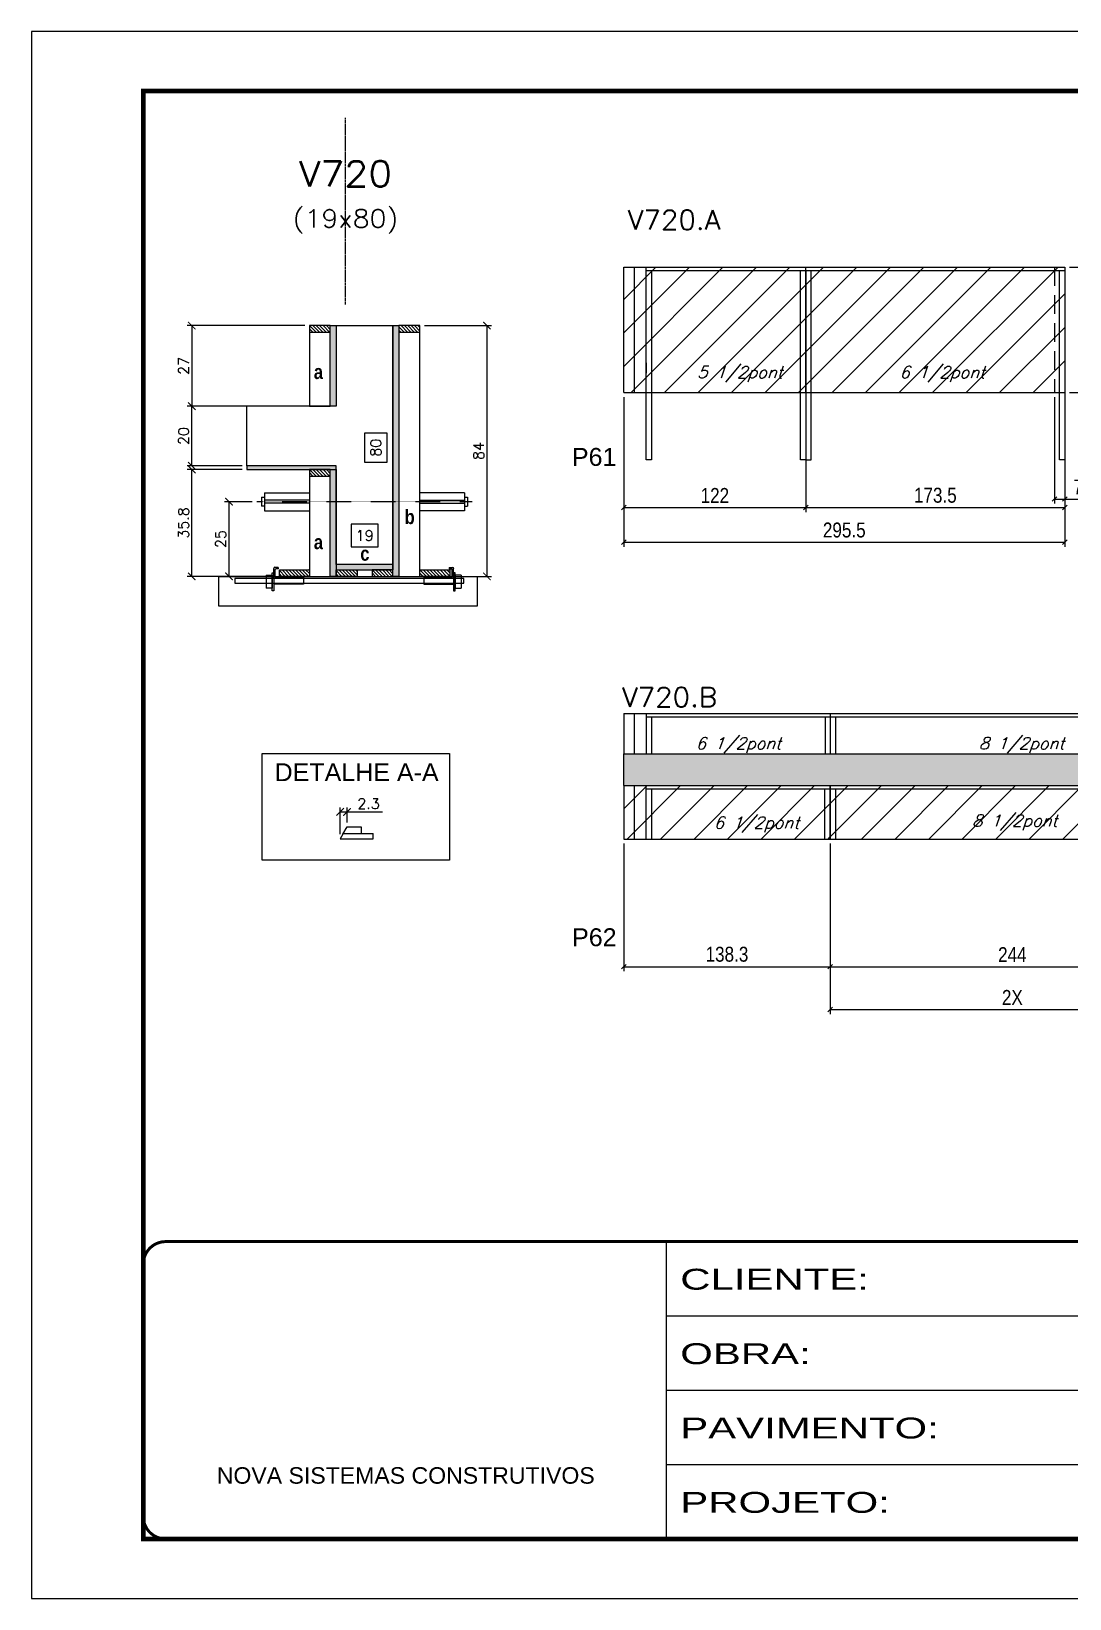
# Model space of a CAD drawing. Extents: x -20960 to -5926, y -2106 to 21915.
# Drawn here: x -10608 to -9913, y 13974 to 15024 of the extents above; entities that cross this region are included whole.
import ezdxf
from ezdxf.enums import TextEntityAlignment as Align

# ---------------------------------------------------------------- set-up
doc = ezdxf.new("R2010")
doc.units = 0
for name, pattern in [('CONTINUO', [0]), ('DASHED', [0.75, 0.5, -0.25]), ('HIDDEN', [0.375, 0.25, -0.125])]:
    doc.linetypes.add(name, pattern=pattern)
for name, color, linetype in [('5', 5, 'Continuous'), ('barrote', 251, 'Continuous'), ('COTA', 241, 'Continuous'), ('Cota Seção (2x)', 4, 'Continuous'), ('detalhes', 4, 'Continuous'), ('Painéis', 200, 'Continuous'), ('presilha', 1, 'Continuous'), ('Reaproveitamento', 251, 'Continuous'), ('SARR_2.2x7', 40, 'Continuous'), ('SARR_3.5x7', 81, 'Continuous'), ('TENSOR', 3, 'Continuous'), ('texto', 7, 'Continuous'), ('Texto de Titulo', 7, 'Continuous'), ('Texto Qtd Sarr', 242, 'Continuous')]:
    doc.layers.add(name, color=color, linetype=linetype)
for name, color, linetype, lineweight in [('CONCRETO', 251, 'Continuous', 25), ('Folhas', 255, 'Continuous', 9), ('Hachura', 251, 'Continuous', 9), ('Madeira', 126, 'Continuous', 18), ('Sarr 2.2x7', 40, 'Continuous', 9), ('SARRAFO DE PRESSAO', 251, 'DASHED', 9), ('SCO-___-LAJ', 2, 'Continuous', 0), ('Texto Seção', 7, 'Continuous', 15)]:
    doc.layers.add(name, color=color, linetype=linetype, lineweight=lineweight)
doc.styles.add('ARIAL', font='arial.ttf')
doc.styles.add('COTA TECNICA', font='techl___.ttf', dxfattribs={"height": 10})
doc.styles.add('REGUA-120', font='ROMANS.shx', dxfattribs={"height": 15})
doc.styles.add('Romans', font='romans.shx')
doc.styles.get("Standard").update_dxf_attribs({"font": 'arial.ttf'})
doc.styles.add('TECNICA', font='techb___.ttf', dxfattribs={"height": 10})
doc.styles.add('Tecnologia', font='')
doc.styles.get('Tecnologia').set_extended_font_data('Forgotten Futurist')
doc.dimstyles.new('Cota Seção (2x)', dxfattribs={"dimtxt": 7, "dimasz": 5, "dimexe": 3, "dimexo": 3, "dimgap": 2, "dimtad": 3, "dimdec": 1, "dimlfac": 0.5, "dimzin": 12, "dimdsep": 46, "dimtxsty": 'Romans', "dimblk": 'ARCHTICK', "dimcen": 0, "dimclrd": 4, "dimclre": 4, "dimclrt": 1, "dimadec": 1, "dimazin": 3, "dimtfac": 1, "dimtdec": 1, "dimtmove": 0, "dimatfit": 3, "dimldrblk": 'OBLIQUE', "dimfxl": 1, "dimtolj": 1, "dimtzin": 12, "dimarcsym": 0})
doc.dimstyles.new('Cota Seção interna', dxfattribs={"dimtxt": 7, "dimasz": 6, "dimexe": 0.18, "dimexo": 2, "dimgap": -4, "dimtad": 3, "dimdec": 1, "dimlfac": 0.5, "dimzin": 12, "dimdsep": 46, "dimtxsty": 'Romans', "dimblk": 'ARCHTICK', "dimcen": 0.09, "dimse1": 1, "dimse2": 1, "dimsd1": 1, "dimsd2": 1, "dimclrd": 180, "dimclre": 5, "dimclrt": 1, "dimadec": 0, "dimazin": 3, "dimtfac": 1, "dimtdec": 1, "dimtofl": 0, "dimtmove": 0, "dimatfit": 3, "dimldrblk": 'ARCHTICK', "dimfxl": 1, "dimtolj": 1, "dimtzin": 0, "dimarcsym": 0})
doc.dimstyles.new('PAINEL', dxfattribs={"dimtxt": 10, "dimasz": 3, "dimexe": 3, "dimexo": 3, "dimgap": 3, "dimtad": 1, "dimdec": 1, "dimzin": 12, "dimdsep": 46, "dimtxsty": 'COTA TECNICA', "dimblk1": 'OBLIQUE', "dimblk2": 'OBLIQUE', "dimsah": 1, "dimcen": 0.9, "dimclrd": 4, "dimclre": 4, "dimclrt": 240, "dimadec": 1, "dimazin": 3, "dimtfac": 1, "dimtdec": 1, "dimtmove": 0, "dimatfit": 3, "dimfxl": 1, "dimtolj": 1, "dimtzin": 12, "dimarcsym": 0})
pattern_1 = [(45, (-1583.418, -3445.725), (-11.22532, 11.22532), [])]
pattern_2 = [(45, (-1583.418, -3472.725), (-11.22532, 11.22532), [])]

# ---------------------------------------------------------------- blocks, each defined once
blk = doc.blocks.new('9999999999')
at = {"color": 30, "linetype": 'CONTINUO'}
for p, q in [((98564.6, 34230.2), (98564.6, 34429.4)), ((98564.6, 34379.6), (99584, 34379.6)), ((98564.6, 34329.8), (99488, 34329.8)), ((98564.6, 34280), (99488, 34280))]:
    blk.add_line(p, q, dxfattribs=at)
at = {"color": 30, "linetype": 'CONTINUO', "const_width": 2}
blk.add_lwpolyline([(99584, 34230.2), (99584, 34414.4, 0.414214), (99569, 34429.4), (98229, 34429.4, 0.414214), (98214, 34414.4), (98214, 34245.2, 0.414214), (98229, 34230.2), (99584, 34230.2)], format="xyb", dxfattribs=at)
at = {"layer": 'Folhas'}
blk.add_lwpolyline([(98139, 34190.2), (99624, 34190.2), (99624, 35240.2), (98139, 35240.2)], close=True, dxfattribs=at)
at = {"layer": 'Folhas', "color": 30, "const_width": 3}
blk.add_lwpolyline([(98214, 34230.2), (99584, 34230.2), (99584, 35200.2), (98214, 35200.2)], close=True, dxfattribs=at)
at = {"color": 7, "linetype": 'Continuous', "ltscale": 5, "style": 'ARIAL'}
blk.add_text('NOVA SISTEMAS CONSTRUTIVOS', height=11.059, dxfattribs=at).set_placement((98263.2, 34267.2))
at = {"layer": 'Folhas', "color": 7, "style": 'Tecnologia', "width": 1.5}
for s, p in [('CLIENTE:', (98573.7, 34397.2)), ('OBRA:', (98573.7, 34347.3)), ('PAVIMENTO:', (98573.7, 34297.5)), ('PROJETO:', (98573.7, 34247.7))]:
    blk.add_text(s, height=14, dxfattribs=at).set_placement(p)
blk = doc.blocks.new('titulo1')
at = {"layer": 'Defpoints', "color": 252, "linetype": 'HIDDEN', "ltscale": 2}
blk.add_line((0, 0), (0, 125), dxfattribs=at)
at = {"layer": 'Defpoints', "style": 'Romans', "oblique": 15}
blk.add_attdef('FOLHA', text='', height=10, dxfattribs=at).set_placement((0, 15.6), align=Align.MIDDLE_CENTER)
at = {"layer": 'Texto Qtd Sarr', "color": 3, "style": 'Romans', "oblique": 15}
for tag, height, p in [('TITULO', 17, (0, 71.4)), ('SEÇÃO', 12, (0, 41.5))]:
    blk.add_attdef(tag, text='', height=height, dxfattribs=at).set_placement(p, align=Align.MIDDLE_CENTER)
blk = doc.blocks.new('_Oblique')
at = {"color": 0, "linetype": 'ByBlock', "lineweight": -2}
blk.add_line((-0.5, -0.5), (0.5, 0.5), dxfattribs=at)
blk = doc.blocks.new('*D783')
at = {"layer": 'COTA', "color": 4, "lineweight": -2, "ltscale": 25, "transparency": 16777216}
for p, q in [((-10211.6, 14778.9), (-10211.6, 14678.7)), ((-9916.1, 14751.9), (-9916.1, 14678.7)), ((-10211.6, 14681.7), (-9916.1, 14681.7))]:
    blk.add_line(p, q, dxfattribs=at)
at = {"layer": 'Defpoints', "color": 0, "ltscale": 25, "transparency": 16777216}
for p in [(-10211.6, 14781.9), (-9916.1, 14754.9), (-9916.1, 14681.7)]:
    blk.add_point(p, dxfattribs=at)
at = {"layer": 'COTA', "color": 4, "lineweight": -2, "ltscale": 25, "transparency": 16777216, "xscale": 3, "yscale": 3, "zscale": 3, "rotation": 180}
blk.add_blockref('_Oblique', (-10211.6, 14681.7), dxfattribs=at)
at = {"layer": 'COTA', "color": 4, "lineweight": -2, "ltscale": 25, "transparency": 16777216, "xscale": 3, "yscale": 3, "zscale": 3}
blk.add_blockref('_Oblique', (-9916.1, 14681.7), dxfattribs=at)
at = {"layer": 'COTA', "color": 240, "ltscale": 25, "transparency": 16777216, "insert": (-10063.9, 14689.8), "char_height": 10, "attachment_point": 5, "style": 'COTA TECNICA'}
blk.add_mtext('\\A1;295.5', dxfattribs=at)
blk = doc.blocks.new('*D784')
at = {"layer": 'COTA', "color": 4, "lineweight": -2, "ltscale": 25, "transparency": 16777216}
for p, q in [((-10211.6, 14778.9), (-10211.6, 14701.9)), ((-10089.6, 14751.9), (-10089.6, 14701.9)), ((-10211.6, 14704.9), (-10089.6, 14704.9))]:
    blk.add_line(p, q, dxfattribs=at)
at = {"layer": 'Defpoints', "color": 0, "ltscale": 25, "transparency": 16777216}
for p in [(-10211.6, 14781.9), (-10089.6, 14754.9), (-10089.6, 14704.9)]:
    blk.add_point(p, dxfattribs=at)
at = {"layer": 'COTA', "color": 4, "lineweight": -2, "ltscale": 25, "transparency": 16777216, "xscale": 3, "yscale": 3, "zscale": 3, "rotation": 180}
blk.add_blockref('_Oblique', (-10211.6, 14704.9), dxfattribs=at)
at = {"layer": 'COTA', "color": 4, "lineweight": -2, "ltscale": 25, "transparency": 16777216, "xscale": 3, "yscale": 3, "zscale": 3}
blk.add_blockref('_Oblique', (-10089.6, 14704.9), dxfattribs=at)
at = {"layer": 'COTA', "color": 240, "ltscale": 25, "transparency": 16777216, "insert": (-10150.6, 14713), "char_height": 10, "attachment_point": 5, "style": 'COTA TECNICA'}
blk.add_mtext('\\A1;122', dxfattribs=at)
blk = doc.blocks.new('*D785')
at = {"layer": 'COTA', "color": 4, "lineweight": -2, "ltscale": 25, "transparency": 16777216}
for p, q in [((-10089.6, 14751.9), (-10089.6, 14701.9)), ((-9916.1, 14751.9), (-9916.1, 14701.9)), ((-10089.6, 14704.9), (-9916.1, 14704.9))]:
    blk.add_line(p, q, dxfattribs=at)
at = {"layer": 'Defpoints', "color": 0, "ltscale": 25, "transparency": 16777216}
for p in [(-10089.6, 14754.9), (-9916.1, 14754.9), (-9916.1, 14704.9)]:
    blk.add_point(p, dxfattribs=at)
at = {"layer": 'COTA', "color": 4, "lineweight": -2, "ltscale": 25, "transparency": 16777216, "xscale": 3, "yscale": 3, "zscale": 3, "rotation": 180}
blk.add_blockref('_Oblique', (-10089.6, 14704.9), dxfattribs=at)
at = {"layer": 'COTA', "color": 4, "lineweight": -2, "ltscale": 25, "transparency": 16777216, "xscale": 3, "yscale": 3, "zscale": 3}
blk.add_blockref('_Oblique', (-9916.1, 14704.9), dxfattribs=at)
at = {"layer": 'COTA', "color": 240, "ltscale": 25, "transparency": 16777216, "insert": (-10002.9, 14713.1), "char_height": 10, "attachment_point": 5, "style": 'COTA TECNICA'}
blk.add_mtext('\\A1;173.5', dxfattribs=at)
blk = doc.blocks.new('*D786')
at = {"layer": 'COTA', "color": 4, "lineweight": -2, "ltscale": 25, "transparency": 16777216}
for p, q in [((-10211.6, 14479.9), (-10211.6, 14394.3)), ((-10073.3, 14479.9), (-10073.3, 14394.3)), ((-10211.6, 14397.3), (-10073.3, 14397.3))]:
    blk.add_line(p, q, dxfattribs=at)
at = {"layer": 'Defpoints', "color": 0, "ltscale": 25, "transparency": 16777216}
for p in [(-10211.6, 14482.9), (-10073.3, 14482.9), (-10073.3, 14397.3)]:
    blk.add_point(p, dxfattribs=at)
at = {"layer": 'COTA', "color": 4, "lineweight": -2, "ltscale": 25, "transparency": 16777216, "xscale": 3, "yscale": 3, "zscale": 3, "rotation": 180}
blk.add_blockref('_Oblique', (-10211.6, 14397.3), dxfattribs=at)
at = {"layer": 'COTA', "color": 4, "lineweight": -2, "ltscale": 25, "transparency": 16777216, "xscale": 3, "yscale": 3, "zscale": 3}
blk.add_blockref('_Oblique', (-10073.3, 14397.3), dxfattribs=at)
at = {"layer": 'COTA', "color": 240, "ltscale": 25, "transparency": 16777216, "insert": (-10142.5, 14405.6), "char_height": 10, "attachment_point": 5, "style": 'COTA TECNICA'}
blk.add_mtext('\\A1;138.3', dxfattribs=at)
blk = doc.blocks.new('*D787')
at = {"layer": 'COTA', "color": 4, "lineweight": -2, "ltscale": 25, "transparency": 16777216}
for p, q in [((-10073.3, 14479.9), (-10073.3, 14394.3)), ((-9829.3, 14479.9), (-9829.3, 14394.3)), ((-10073.3, 14397.3), (-9829.3, 14397.3))]:
    blk.add_line(p, q, dxfattribs=at)
at = {"layer": 'Defpoints', "color": 0, "ltscale": 25, "transparency": 16777216}
for p in [(-10073.3, 14482.9), (-9829.3, 14482.9), (-9829.3, 14397.3)]:
    blk.add_point(p, dxfattribs=at)
at = {"layer": 'COTA', "color": 4, "lineweight": -2, "ltscale": 25, "transparency": 16777216, "xscale": 3, "yscale": 3, "zscale": 3, "rotation": 180}
blk.add_blockref('_Oblique', (-10073.3, 14397.3), dxfattribs=at)
at = {"layer": 'COTA', "color": 4, "lineweight": -2, "ltscale": 25, "transparency": 16777216, "xscale": 3, "yscale": 3, "zscale": 3}
blk.add_blockref('_Oblique', (-9829.3, 14397.3), dxfattribs=at)
at = {"layer": 'COTA', "color": 240, "ltscale": 25, "transparency": 16777216, "insert": (-9951.3, 14405.4), "char_height": 10, "attachment_point": 5, "style": 'COTA TECNICA'}
blk.add_mtext('\\A1;244', dxfattribs=at)
blk = doc.blocks.new('*D790')
at = {"layer": 'COTA', "color": 4, "lineweight": -2, "ltscale": 25, "transparency": 16777216}
for p, q in [((-10073.3, 14479.9), (-10073.3, 14365.6)), ((-9829.3, 14479.9), (-9829.3, 14365.6)), ((-10073.3, 14368.6), (-9829.3, 14368.6))]:
    blk.add_line(p, q, dxfattribs=at)
at = {"layer": 'Defpoints', "color": 0, "ltscale": 25, "transparency": 16777216}
for p in [(-10073.3, 14482.9), (-9829.3, 14482.9), (-9829.3, 14368.6)]:
    blk.add_point(p, dxfattribs=at)
at = {"layer": 'COTA', "color": 4, "lineweight": -2, "ltscale": 25, "transparency": 16777216, "xscale": 3, "yscale": 3, "zscale": 3, "rotation": 180}
blk.add_blockref('_Oblique', (-10073.3, 14368.6), dxfattribs=at)
at = {"layer": 'COTA', "color": 4, "lineweight": -2, "ltscale": 25, "transparency": 16777216, "xscale": 3, "yscale": 3, "zscale": 3}
blk.add_blockref('_Oblique', (-9829.3, 14368.6), dxfattribs=at)
at = {"layer": 'COTA', "color": 240, "ltscale": 25, "transparency": 16777216, "insert": (-9951.3, 14376.7), "char_height": 10, "attachment_point": 5, "style": 'COTA TECNICA'}
blk.add_mtext('\\A1;2X', dxfattribs=at)
blk = doc.blocks.new('*D791')
at = {"layer": 'COTA', "color": 4, "lineweight": -2, "ltscale": 25, "transparency": 16777216}
for p, q in [((-9923.1, 14778.9), (-9923.1, 14707.6)), ((-9916.1, 14733.9), (-9916.1, 14707.6)), ((-9923.1, 14710.6), (-9916.1, 14710.6)), ((-9916.1, 14710.6), (-9901.4, 14710.6))]:
    blk.add_line(p, q, dxfattribs=at)
at = {"layer": 'Defpoints', "color": 0, "ltscale": 25, "transparency": 16777216}
for p in [(-9923.1, 14781.9), (-9916.1, 14736.9), (-9916.1, 14710.6)]:
    blk.add_point(p, dxfattribs=at)
at = {"layer": 'COTA', "color": 4, "lineweight": -2, "ltscale": 25, "transparency": 16777216, "xscale": 3, "yscale": 3, "zscale": 3, "rotation": 180}
blk.add_blockref('_Oblique', (-9923.1, 14710.6), dxfattribs=at)
at = {"layer": 'COTA', "color": 4, "lineweight": -2, "ltscale": 25, "transparency": 16777216, "xscale": 3, "yscale": 3, "zscale": 3}
blk.add_blockref('_Oblique', (-9916.1, 14710.6), dxfattribs=at)
at = {"layer": 'COTA', "color": 240, "ltscale": 25, "transparency": 16777216, "insert": (-9907.2, 14718.7), "char_height": 10, "attachment_point": 5, "style": 'COTA TECNICA'}
blk.add_mtext('\\A1;7', dxfattribs=at)
blk = doc.blocks.new('_ArchTick')
at = {"color": 0, "linetype": 'ByBlock', "const_width": 0.15}
blk.add_lwpolyline([(-0.5, -0.5), (0.5, 0.5)], dxfattribs=at)
blk = doc.blocks.new('*D813')
at = {"layer": 'COTA', "color": 4, "lineweight": -2, "transparency": 16777216}
for p, q in [((-10401.6, 14486), (-10401.6, 14504)), ((-10401.6, 14501), (-10397, 14501)), ((-10397, 14494), (-10397, 14504)), ((-10397, 14501), (-10373.3, 14501))]:
    blk.add_line(p, q, dxfattribs=at)
at = {"layer": 'Defpoints', "color": 0, "transparency": 16777216}
for p in [(-10397, 14501), (-10397, 14491), (-10401.6, 14483)]:
    blk.add_point(p, dxfattribs=at)
at = {"layer": 'COTA', "color": 4, "lineweight": -2, "transparency": 16777216, "xscale": 5, "yscale": 5, "zscale": 5, "rotation": 180}
blk.add_blockref('_ArchTick', (-10401.6, 14501), dxfattribs=at)
at = {"layer": 'COTA', "color": 4, "lineweight": -2, "transparency": 16777216, "xscale": 5, "yscale": 5, "zscale": 5}
blk.add_blockref('_ArchTick', (-10397, 14501), dxfattribs=at)
at = {"layer": 'COTA', "color": 1, "transparency": 16777216, "insert": (-10382.6, 14506.5), "char_height": 7, "attachment_point": 5, "style": 'Romans'}
blk.add_mtext('\\A1;2.3', dxfattribs=at)
blk = doc.blocks.new('*D814')
at = {"layer": 'COTA', "color": 4, "lineweight": -2, "ltscale": 25, "transparency": 16777216}
for p, q in [((-9913.1, 14865.9), (-9883.7, 14865.9)), ((-9886.7, 14781.9), (-9886.7, 14865.9)), ((-9913.1, 14781.9), (-9883.7, 14781.9))]:
    blk.add_line(p, q, dxfattribs=at)
at = {"layer": 'Defpoints', "color": 0, "ltscale": 25, "transparency": 16777216}
for p in [(-9916.1, 14865.9), (-9886.7, 14865.9), (-9916.1, 14781.9)]:
    blk.add_point(p, dxfattribs=at)
at = {"layer": 'COTA', "color": 4, "lineweight": -2, "ltscale": 25, "transparency": 16777216, "xscale": 3, "yscale": 3, "zscale": 3}
for p, rotation in [((-9886.7, 14865.9), 90), ((-9886.7, 14781.9), 270)]:
    blk.add_blockref('_Oblique', p, dxfattribs=dict(at, rotation=rotation))
at = {"layer": 'COTA', "color": 240, "ltscale": 25, "transparency": 16777216, "insert": (-9894.8, 14823.9), "char_height": 10, "attachment_point": 5, "rotation": 90, "style": 'COTA TECNICA'}
blk.add_mtext('\\A1;84', dxfattribs=at)
blk = doc.blocks.new('*D1747')
at = {"layer": 'COTA', "color": 4, "lineweight": -2, "transparency": 16777216}
for p, q in [((-10467.2, 14730.4), (-10504, 14730.4)), ((-10501, 14658.8), (-10501, 14730.4)), ((-10449.6, 14658.8), (-10504, 14658.8))]:
    blk.add_line(p, q, dxfattribs=at)
at = {"layer": 'Defpoints', "color": 0, "transparency": 16777216}
for p in [(-10501, 14730.4), (-10464.2, 14730.4), (-10446.6, 14658.8)]:
    blk.add_point(p, dxfattribs=at)
at = {"layer": 'COTA', "color": 4, "lineweight": -2, "transparency": 16777216, "xscale": 5, "yscale": 5, "zscale": 5}
for p, rotation in [((-10501, 14730.4), 90), ((-10501, 14658.8), 270)]:
    blk.add_blockref('_ArchTick', p, dxfattribs=dict(at, rotation=rotation))
at = {"layer": 'COTA', "color": 1, "transparency": 16777216, "insert": (-10506.5, 14694.6), "char_height": 7, "attachment_point": 5, "rotation": 90, "style": 'Romans'}
blk.add_mtext('\\A1;35.8', dxfattribs=at)
blk = doc.blocks.new('*D1748')
at = {"layer": 'COTA', "color": 4, "lineweight": -2, "transparency": 16777216}
for p, q in [((-10467.2, 14772.8), (-10504, 14772.8)), ((-10501, 14732.8), (-10501, 14772.8)), ((-10467.2, 14732.8), (-10504, 14732.8))]:
    blk.add_line(p, q, dxfattribs=at)
at = {"layer": 'Defpoints', "color": 0, "transparency": 16777216}
for p in [(-10501, 14772.8), (-10464.2, 14772.8), (-10464.2, 14732.8)]:
    blk.add_point(p, dxfattribs=at)
at = {"layer": 'COTA', "color": 4, "lineweight": -2, "transparency": 16777216, "xscale": 5, "yscale": 5, "zscale": 5}
for p, rotation in [((-10501, 14772.8), 90), ((-10501, 14732.8), 270)]:
    blk.add_blockref('_ArchTick', p, dxfattribs=dict(at, rotation=rotation))
at = {"layer": 'COTA', "color": 1, "transparency": 16777216, "insert": (-10506.5, 14752.8), "char_height": 7, "attachment_point": 5, "rotation": 90, "style": 'Romans'}
blk.add_mtext('\\A1;20', dxfattribs=at)
blk = doc.blocks.new('*D1749')
at = {"layer": 'Cota Seção (2x)', "color": 180, "lineweight": -2, "transparency": 16777216}
for p, q in [((-10370.2, 14754.7), (-10385.2, 14754.7)), ((-10385.2, 14754.7), (-10385.2, 14735.4)), ((-10370.2, 14735.4), (-10370.2, 14754.7)), ((-10385.2, 14735.4), (-10370.2, 14735.4))]:
    blk.add_line(p, q, dxfattribs=at)
at = {"layer": 'Defpoints', "color": 0, "transparency": 16777216}
for p in [(-10404.2, 14826.8), (-10366.2, 14826.8), (-10404.2, 14666.8)]:
    blk.add_point(p, dxfattribs=at)
at = {"layer": 'Cota Seção (2x)', "color": 1, "transparency": 16777216, "insert": (-10377.7, 14745), "char_height": 7, "attachment_point": 5, "rotation": 90, "style": 'Romans'}
blk.add_mtext('\\A1;80', dxfattribs=at)
blk = doc.blocks.new('PRESILHA METÁLICA 1')
at = {"layer": 'presilha'}
for p, q in [((7.5, 10.6), (7.5, 19.9)), ((12, 21), (8.6, 21)), ((9, 11.6), (9, 18.9)), ((12, 19.5), (9.6, 19.5)), ((12, 21), (12, 19.5)), ((0, 13), (6, 13)), ((0, 13), (0, 0)), ((6, 0), (0, 0)), ((6, 15.5), (7.5, 15.5)), ((6, -2.5), (6, 15.5)), ((6, 13), (6, 0)), ((7.5, 15.5), (7.5, -2.5)), ((37.5, 4.1), (7.5, 4.1)), ((37.5, 11), (9.6, 11)), ((37.5, 11), (37.5, 4.1)), ((7.5, -2.5), (6, -2.5))]:
    blk.add_line(p, q, dxfattribs=at)
for centre, radius, start, end in [((8.6, 19.9), 1.14, 90, 180), ((9.6, 18.9), 0.57, 90, 180), ((9.6, 11.6), 0.57, 180, 270)]:
    blk.add_arc(centre, radius, start, end, dxfattribs=at)
blk = doc.blocks.new('*D1750')
at = {"layer": 'Cota Seção (2x)', "color": 180, "lineweight": -2, "transparency": 16777216}
for p, q in [((-10376.2, 14693.7), (-10394.2, 14693.7)), ((-10394.2, 14693.7), (-10394.2, 14678.7)), ((-10376.2, 14678.7), (-10376.2, 14693.7)), ((-10394.2, 14678.7), (-10376.2, 14678.7))]:
    blk.add_line(p, q, dxfattribs=at)
at = {"layer": 'Defpoints', "color": 0, "transparency": 16777216}
for p in [(-10404.2, 14674.7), (-10404.2, 14658.8), (-10366.2, 14658.8)]:
    blk.add_point(p, dxfattribs=at)
at = {"layer": 'Cota Seção (2x)', "color": 1, "transparency": 16777216, "insert": (-10385.2, 14686.2), "char_height": 7, "attachment_point": 5, "style": 'Romans'}
blk.add_mtext('\\A1;19', dxfattribs=at)
blk = doc.blocks.new('*D1751')
at = {"layer": 'COTA', "color": 4, "lineweight": -2, "transparency": 16777216}
for p, q in [((-10345.2, 14826.8), (-10300.3, 14826.8)), ((-10303.3, 14826.8), (-10303.3, 14658.8)), ((-10345.2, 14658.8), (-10300.3, 14658.8))]:
    blk.add_line(p, q, dxfattribs=at)
at = {"layer": 'Defpoints', "color": 0, "transparency": 16777216}
for p in [(-10348.2, 14826.8), (-10348.2, 14658.8), (-10303.3, 14658.8)]:
    blk.add_point(p, dxfattribs=at)
at = {"layer": 'COTA', "color": 4, "lineweight": -2, "transparency": 16777216, "xscale": 5, "yscale": 5, "zscale": 5}
for p, rotation in [((-10303.3, 14826.8), 90), ((-10303.3, 14658.8), 270)]:
    blk.add_blockref('_ArchTick', p, dxfattribs=dict(at, rotation=rotation))
at = {"layer": 'COTA', "color": 1, "transparency": 16777216, "insert": (-10308.8, 14742.8), "char_height": 7, "attachment_point": 5, "rotation": 90, "style": 'Romans'}
blk.add_mtext('\\A1;84', dxfattribs=at)
blk = doc.blocks.new('*D1752')
at = {"layer": 'COTA', "color": 4, "lineweight": -2, "transparency": 16777216}
for p, q in [((-10460.5, 14708.8), (-10479.1, 14708.8)), ((-10476.1, 14708.8), (-10476.1, 14658.8)), ((-10460.5, 14658.8), (-10479.1, 14658.8))]:
    blk.add_line(p, q, dxfattribs=at)
at = {"layer": 'Defpoints', "color": 0, "transparency": 16777216}
for p in [(-10457.5, 14708.8), (-10476.1, 14658.8), (-10457.5, 14658.8)]:
    blk.add_point(p, dxfattribs=at)
at = {"layer": 'COTA', "color": 4, "lineweight": -2, "transparency": 16777216, "xscale": 5, "yscale": 5, "zscale": 5}
for p, rotation in [((-10476.1, 14708.8), 90), ((-10476.1, 14658.8), 270)]:
    blk.add_blockref('_ArchTick', p, dxfattribs=dict(at, rotation=rotation))
at = {"layer": 'COTA', "color": 1, "transparency": 16777216, "insert": (-10481.6, 14683.8), "char_height": 7, "attachment_point": 5, "rotation": 90, "style": 'Romans'}
blk.add_mtext('\\A1;25', dxfattribs=at)
blk = doc.blocks.new('*D1753')
at = {"layer": 'COTA', "color": 4, "lineweight": -2, "transparency": 16777216}
for p, q in [((-10425.2, 14826.8), (-10504, 14826.8)), ((-10501, 14826.8), (-10501, 14772.8)), ((-10425.2, 14772.8), (-10504, 14772.8))]:
    blk.add_line(p, q, dxfattribs=at)
at = {"layer": 'Defpoints', "color": 0, "transparency": 16777216}
for p in [(-10422.2, 14826.8), (-10501, 14772.8), (-10422.2, 14772.8)]:
    blk.add_point(p, dxfattribs=at)
at = {"layer": 'COTA', "color": 4, "lineweight": -2, "transparency": 16777216, "xscale": 5, "yscale": 5, "zscale": 5}
for p, rotation in [((-10501, 14826.8), 90), ((-10501, 14772.8), 270)]:
    blk.add_blockref('_ArchTick', p, dxfattribs=dict(at, rotation=rotation))
at = {"layer": 'COTA', "color": 1, "transparency": 16777216, "insert": (-10506.5, 14799.8), "char_height": 7, "attachment_point": 5, "rotation": 90, "style": 'Romans'}
blk.add_mtext('\\A1;27', dxfattribs=at)

msp = doc.modelspace()

# ---------------------------------------------------------------- hatches: boundary and pattern name
at = {"layer": 'COTA', "linetype": 'ByBlock'}
h = msp.add_hatch(dxfattribs=at)
h.set_pattern_fill('AR-CONC', color=256, scale=0.03)
h.set_pattern_definition([(50, (-147684.1727, -14892.1634), (5.46554007, -0.47817257), [0.5715, -6.2865]), (355, (-147684.1727, -14892.1634), (-1.05730264, 5.73170536), [0.4572, -5.02921753]), (100.4514447, (-147683.717, -14892.2033), (4.40823741, 5.25353256), [0.48570026, -5.34270734]), (46.1842, (-147684.173, -14890.6394), (8.13237123, -1.26126984), [0.85725, -9.42975]), (96.6355576, (-147683.495, -14890.7445), (7.122124, 7.42278374), [0.7285507, -8.01406824]), (351.184151, (-147684.173, -14890.639), (7.122124, 7.42278374), [0.685799, -7.54379196]), (21, (-147683.4107, -14891.0204), (4.54843174, -3.06795595), [0.5715, -6.2865]), (326, (-147683.4107, -14891.0204), (1.85406085, 5.52563898), [0.4572, -5.0292]), (71.451445, (-147683.0317, -14891.276), (6.40249258, 2.45768307), [0.48570026, -5.34269813]), (37.5, (-147684.1727, -14892.1634), (0.092658098, 2.536651166), [0, -4.96824, 0, -5.1054, 0, -5.04825]), (7.5, (-147684.1727, -14892.1634), (2.004589875, 3.005417245), [0, -2.91084, 0, -4.85394, 0, -1.92405]), (327.5, (-147685.872, -14892.1634), (4.067717855, -0.17186232), [0, -1.905, 0, -5.9436, 0, -7.8867]), (317.5, (-147686.634, -14892.1634), (4.44387544, 0.76279473), [0, -2.4765, 0, -3.94716, 0, -5.6007])])
h.paths.add_polyline_path([(-9585.28, 14518.65), (-9585.28, 14539.85), (-10211.61, 14539.85), (-10211.61, 14518.65)])
at = {"layer": 'Hachura'}
h = msp.add_hatch(dxfattribs=at)
h.set_pattern_fill('ANSI31', color=256, scale=0.5, angle=270, style=0)
h.set_pattern_definition([(315, (12543.5861, 6519.1732), (1.12253202, 1.12253202), [])])
h.paths.add_polyline_path([(-10408.23, 14822.42), (-10408.23, 14826.82), (-10422.23, 14826.82), (-10422.23, 14822.42)])
h = msp.add_hatch(color=256, dxfattribs=at)
h.dxf.hatch_style = 1
h.paths.add_polyline_path([(-10408.23, 14826.82), (-10404.23, 14826.82), (-10404.23, 14772.82), (-10408.23, 14772.82)])
h = msp.add_hatch(color=256, dxfattribs=at)
h.dxf.hatch_style = 1
h.paths.add_polyline_path([(-10366.23, 14826.82), (-10362.23, 14826.82), (-10362.23, 14658.82), (-10366.23, 14658.82)])
h = msp.add_hatch(dxfattribs=at)
h.set_pattern_fill('ANSI31', color=256, scale=0.5, angle=270, style=0)
h.set_pattern_definition([(315, (12483.5861, 6519.1732), (1.12253202, 1.12253202), [])])
h.paths.add_polyline_path([(-10348.23, 14822.42), (-10348.23, 14826.82), (-10362.23, 14826.82), (-10362.23, 14822.42)])
h = msp.add_hatch(color=256, dxfattribs=at)
h.dxf.hatch_style = 1
h.paths.add_polyline_path([(-10404.23, 14730.42), (-10404.23, 14732.82), (-10464.23, 14732.82), (-10464.23, 14730.42)])
h = msp.add_hatch(dxfattribs=at)
h.set_pattern_fill('ANSI31', color=256, scale=0.5, angle=270, style=0)
h.set_pattern_definition([(315, (12543.5861, 6422.7732), (1.12253202, 1.12253202), [])])
h.paths.add_polyline_path([(-10408.23, 14726.02), (-10408.23, 14730.42), (-10422.23, 14730.42), (-10422.23, 14726.02)])
h = msp.add_hatch(color=256, dxfattribs=at)
h.dxf.hatch_style = 1
h.paths.add_polyline_path([(-10408.23, 14730.42), (-10404.23, 14730.42), (-10404.23, 14658.82), (-10408.23, 14658.82)])
h = msp.add_hatch(dxfattribs=at)
h.set_pattern_fill('ANSI31', color=256, scale=0.5, angle=270, style=0)
h.set_pattern_definition([(315, (12543.5861, 6429.1732), (1.12253202, 1.12253202), [])])
h.paths.add_polyline_path([(-10442.23, 14658.82), (-10442.23, 14663.22), (-10422.23, 14663.22), (-10422.23, 14658.82)])
h = msp.add_hatch(color=256, dxfattribs=at)
h.dxf.hatch_style = 1
h.paths.add_polyline_path([(-10366.23, 14663.22), (-10366.23, 14666.82), (-10404.23, 14666.82), (-10404.23, 14663.22)])
h = msp.add_hatch(dxfattribs=at)
h.set_pattern_fill('ANSI31', color=256, scale=0.5, angle=270, style=0)
h.set_pattern_definition([(315, (12552.3861, 6429.1732), (1.12253202, 1.12253202), [])])
h.paths.add_polyline_path([(-10404.23, 14658.82), (-10404.23, 14663.22), (-10390.23, 14663.22), (-10390.23, 14658.82)])
h = msp.add_hatch(dxfattribs=at)
h.set_pattern_fill('ANSI31', color=256, scale=0.5, angle=270, style=0)
h.set_pattern_definition([(315, (12552.3882, 6429.1732), (1.12253202, 1.12253202), [])])
h.paths.add_polyline_path([(-10366.23, 14658.82), (-10366.23, 14663.22), (-10380.23, 14663.22), (-10380.23, 14658.82)])
h = msp.add_hatch(dxfattribs=at)
h.set_pattern_fill('ANSI31', color=256, scale=0.5, angle=270, style=0)
h.set_pattern_definition([(315, (12449.5861, 6429.1732), (1.12253202, 1.12253202), [])])
h.paths.add_polyline_path([(-10348.23, 14658.82), (-10348.23, 14663.22), (-10328.23, 14663.22), (-10328.23, 14658.82)])
at = {"layer": 'Reaproveitamento'}
h = msp.add_hatch(dxfattribs=at)
h.set_pattern_fill('ANSI31', color=256, scale=5)
h.set_pattern_definition(pattern_1)
h.paths.add_polyline_path([(-10211.61, 14865.89), (-10211.61, 14781.89), (-10089.61, 14781.89), (-10089.61, 14865.89)])
h = msp.add_hatch(dxfattribs=at)
h.set_pattern_fill('ANSI31', color=256, scale=5)
h.set_pattern_definition(pattern_1)
h.paths.add_polyline_path([(-10089.61, 14865.89), (-10089.61, 14781.89), (-9916.11, 14781.89), (-9916.11, 14865.89)])
h = msp.add_hatch(dxfattribs=at)
h.set_pattern_fill('ANSI31', color=256, scale=5)
h.set_pattern_definition(pattern_2)
h.paths.add_polyline_path([(-10211.61, 14482.85), (-10073.31, 14482.85), (-10073.31, 14518.65), (-10211.61, 14518.65)])
h = msp.add_hatch(dxfattribs=at)
h.set_pattern_fill('ANSI31', color=256, scale=5)
h.set_pattern_definition(pattern_2)
h.paths.add_polyline_path([(-10073.31, 14482.85), (-9829.31, 14482.85), (-9829.31, 14518.65), (-10073.31, 14518.65)])

# ---------------------------------------------------------------- linework, layer by layer
at = {"ltscale": 3}
for p, q in [((-10454.23, 14711.79), (-10454.23, 14705.79)), ((-10454.23, 14711.79), (-10452.23, 14711.79)), ((-10452.23, 14714.79), (-10452.23, 14702.79)), ((-10452.23, 14714.79), (-10422.23, 14714.79)), ((-10318.23, 14714.79), (-10348.23, 14714.79)), ((-10318.23, 14714.79), (-10318.23, 14702.79)), ((-10318.23, 14711.79), (-10316.23, 14711.79)), ((-10316.23, 14711.79), (-10316.23, 14705.79)), ((-10452.23, 14705.79), (-10454.23, 14705.79)), ((-10422.23, 14709.79), (-10452.23, 14709.79)), ((-10422.23, 14707.79), (-10452.23, 14707.79)), ((-10452.23, 14702.79), (-10422.23, 14702.79)), ((-10348.23, 14709.79), (-10318.23, 14709.79)), ((-10348.23, 14707.79), (-10318.23, 14707.79)), ((-10318.23, 14702.79), (-10348.23, 14702.79)), ((-10318.23, 14705.79), (-10316.23, 14705.79))]:
    msp.add_line(p, q, dxfattribs=at)
at = {"ltscale": 25}
msp.add_lwpolyline([(-10453.79, 14540.25), (-10328.45, 14540.25), (-10328.45, 14468.69), (-10453.79, 14468.69)], close=True, dxfattribs=at)
at = {"layer": 'barrote'}
msp.add_lwpolyline([(-10309.87, 14638.82), (-10482.84, 14638.82), (-10482.84, 14658.82), (-10309.87, 14658.82)], close=True, dxfattribs=at)
at = {"layer": 'CONCRETO'}
msp.add_lwpolyline([(-10404.23, 14826.82), (-10404.23, 14826.82), (-10404.23, 14826.82), (-10366.23, 14826.82), (-10366.23, 14663.22), (-10366.23, 14663.22), (-10366.23, 14666.82), (-10404.23, 14666.82), (-10404.23, 14732.82), (-10464.23, 14732.82), (-10464.23, 14772.82)], dxfattribs=at)
at = {"layer": 'COTA', "linetype": 'ByBlock'}
for p, q in [((-10211.61, 14539.85), (-9585.28, 14539.85)), ((-10211.61, 14518.65), (-10211.61, 14539.85))]:
    msp.add_line(p, q, dxfattribs=at)
at = {"layer": 'Madeira'}
for points in [[(-10408.23, 14822.42), (-10408.23, 14826.82), (-10422.23, 14826.82), (-10422.23, 14822.42)], [(-10408.23, 14826.82), (-10422.23, 14826.82), (-10422.23, 14772.82), (-10408.23, 14772.82)], [(-10348.23, 14822.42), (-10348.23, 14826.82), (-10362.23, 14826.82), (-10362.23, 14822.42)], [(-10348.23, 14826.82), (-10362.23, 14826.82), (-10362.23, 14658.82), (-10348.23, 14658.82)], [(-10408.23, 14726.02), (-10408.23, 14730.42), (-10422.23, 14730.42), (-10422.23, 14726.02)], [(-10408.23, 14730.42), (-10422.23, 14730.42), (-10422.23, 14658.82), (-10408.23, 14658.82)], [(-10442.23, 14658.82), (-10442.23, 14663.22), (-10422.23, 14663.22), (-10422.23, 14658.82)], [(-10404.23, 14658.82), (-10404.23, 14663.22), (-10390.23, 14663.22), (-10390.23, 14658.82)], [(-10366.23, 14658.82), (-10366.23, 14663.22), (-10380.23, 14663.22), (-10380.23, 14658.82)], [(-10348.23, 14658.82), (-10348.23, 14663.22), (-10328.23, 14663.22), (-10328.23, 14658.82)]]:
    msp.add_lwpolyline(points, close=True, dxfattribs=at)
at = {"layer": 'Painéis', "ltscale": 25}
for p, q in [((-10211.61, 14865.89), (-9916.11, 14865.89)), ((-10211.61, 14781.89), (-10211.61, 14865.89)), ((-10089.61, 14781.89), (-10089.61, 14865.89)), ((-9916.11, 14865.89), (-9916.11, 14781.89)), ((-10211.61, 14781.89), (-9916.11, 14781.89)), ((-10211.61, 14518.65), (-10211.61, 14482.85)), ((-10073.31, 14518.65), (-10073.31, 14482.85))]:
    msp.add_line(p, q, dxfattribs=at)
at = {"layer": 'Painéis'}
for p, q in [((-10404.23, 14826.82), (-10404.23, 14772.82)), ((-10404.23, 14772.82), (-10464.23, 14772.82)), ((-10211.58, 14566.85), (-10211.58, 14539.85)), ((-10211.61, 14518.65), (-9585.28, 14518.65)), ((-10211.61, 14502.85), (-10211.61, 14502.85)), ((-10399.78, 14486.1), (-10401.58, 14482.98)), ((-10401.58, 14482.98), (-10379.58, 14482.98)), ((-10399.5, 14486.58), (-10379.58, 14486.58)), ((-10379.58, 14482.98), (-10379.58, 14486.58)), ((-10379.58, 14482.98), (-10379.58, 14486.58)), ((-10211.61, 14482.85), (-10211.61, 14482.85)), ((-10211.61, 14482.85), (-9585.28, 14482.85))]:
    msp.add_line(p, q, dxfattribs=at)
at = {"layer": 'Painéis', "linetype": 'ByBlock'}
for p, q in [((-10211.58, 14566.85), (-9585.28, 14566.85)), ((-10073.28, 14566.85), (-10073.28, 14539.85)), ((-10211.58, 14539.85), (-9585.28, 14539.85))]:
    msp.add_line(p, q, dxfattribs=at)
at = {"layer": 'Painéis'}
for points in [[(-10408.23, 14826.82), (-10404.23, 14826.82), (-10404.23, 14772.82), (-10408.23, 14772.82)], [(-10366.23, 14826.82), (-10362.23, 14826.82), (-10362.23, 14658.82), (-10366.23, 14658.82)], [(-10404.23, 14730.42), (-10404.23, 14732.82), (-10464.23, 14732.82), (-10464.23, 14730.42)], [(-10408.23, 14730.42), (-10404.23, 14730.42), (-10404.23, 14658.82), (-10408.23, 14658.82)], [(-10366.23, 14663.22), (-10366.23, 14666.82), (-10404.23, 14666.82), (-10404.23, 14663.22)]]:
    msp.add_lwpolyline(points, close=True, dxfattribs=at)
at = {"layer": 'Sarr 2.2x7'}
for p, q in [((-10399.78, 14486.1), (-10396.96, 14490.98)), ((-10396.96, 14490.98), (-10387.58, 14490.98)), ((-10387.58, 14490.98), (-10387.58, 14486.58))]:
    msp.add_line(p, q, dxfattribs=at)
at = {"layer": 'SARR_2.2x7', "linetype": 'Continuous'}
for p, q in [((-10204.61, 14865.89), (-10204.61, 14781.89)), ((-10196.61, 14863.69), (-10089.61, 14863.69)), ((-10089.61, 14863.69), (-9916.11, 14863.69)), ((-10196.61, 14801.89), (-10196.61, 14794.89)), ((-10204.61, 14518.65), (-10204.61, 14482.85)), ((-10196.61, 14516.45), (-10073.31, 14516.45)), ((-10073.31, 14516.45), (-9829.31, 14516.45))]:
    msp.add_line(p, q, dxfattribs=at)
at = {"layer": 'SARR_2.2x7', "linetype": 'HIDDEN', "ltscale": 50}
msp.add_line((-9923.11, 14865.89), (-9923.11, 14781.89), dxfattribs=at)
at = {"layer": 'SARR_2.2x7', "linetype": 'Continuous', "ltscale": 50}
for p, q in [((-10204.58, 14566.85), (-10204.58, 14539.85)), ((-10196.58, 14564.65), (-10073.28, 14564.65)), ((-10073.28, 14564.65), (-9829.28, 14564.65))]:
    msp.add_line(p, q, dxfattribs=at)
at = {"layer": 'SARR_3.5x7'}
for p, q in [((-10196.58, 14566.85), (-10196.58, 14539.85)), ((-10193.08, 14564.65), (-10193.08, 14539.85)), ((-10076.78, 14564.65), (-10076.78, 14539.85)), ((-10069.78, 14564.65), (-10069.78, 14539.85))]:
    msp.add_line(p, q, dxfattribs=at)
for points in [[(-10193.11, 14863.69), (-10193.11, 14736.89), (-10196.61, 14736.89), (-10196.61, 14865.89)], [(-10089.61, 14863.69), (-10089.61, 14736.89), (-10093.11, 14736.89), (-10093.11, 14863.69)], [(-10089.61, 14863.69), (-10089.61, 14736.89), (-10086.11, 14736.89), (-10086.11, 14863.69)], [(-9916.11, 14863.69), (-9916.11, 14736.89), (-9919.61, 14736.89), (-9919.61, 14863.69)], [(-10196.61, 14482.85), (-10196.61, 14518.65)], [(-10193.11, 14516.45), (-10193.11, 14482.85)], [(-10076.81, 14482.85), (-10076.81, 14516.45)], [(-10073.31, 14518.65), (-10073.31, 14482.85)], [(-10073.31, 14482.85), (-10073.31, 14518.65)], [(-10069.81, 14516.45), (-10069.81, 14482.85)]]:
    msp.add_lwpolyline(points, dxfattribs=at)
at = {"layer": 'SCO-___-LAJ', "color": 1}
msp.add_lwpolyline([(-10318.87, 14657.48), (-10472.17, 14657.48), (-10472.17, 14654.28), (-10318.87, 14654.28)], close=True, dxfattribs=at)
at = {"layer": 'TENSOR', "linetype": 'HIDDEN', "ltscale": 0.5}
msp.add_line((-10313.23, 14708.79), (-10457.54, 14708.79), dxfattribs=at)

# ---------------------------------------------------------------- block references
at = {"layer": 'presilha', "yscale": 0.6666666666666666, "zscale": 0.6666666666666666}
for p, xscale in [((-10451.1, 14650.85), 0.6666666666666666), ((-10320.65, 14650.85), -0.6666666666666666)]:
    msp.add_blockref('PRESILHA METÁLICA 1', p, dxfattribs=dict(at, xscale=xscale))
at = {"layer": 'SARRAFO DE PRESSAO', "color": 6, "linetype": 'ByBlock'}
msp.add_blockref('9999999999', (-108747.48, -20216.26), dxfattribs=at)
at = {"layer": 'Texto Seção'}
ref = msp.add_blockref('titulo1', (-10398.02, 14841.04), dxfattribs=at)
ref.add_attrib('TITULO', 'V720', dxfattribs={"layer": 'Texto de Titulo', "color": 7, "height": 17, "style": 'Romans', "width": 1.1}).set_placement((-10398.02, 14928.54), align=Align.MIDDLE_CENTER)
ref.add_attrib('SEÇÃO', '(19x80)', dxfattribs={"layer": 'Texto de Titulo', "color": 7, "height": 12, "style": 'Romans', "width": 1.1}).set_placement((-10398.02, 14898.54), align=Align.MIDDLE_CENTER)

# ---------------------------------------------------------------- texts
at = {"layer": '5', "linetype": 'Continuous'}
for s, p in [('P61', (-10246.36, 14732.85)), ('P62', (-10246.25, 14411.05))]:
    msp.add_text(s, height=12, rotation=0.00004, dxfattribs=at).set_placement(p)
at = {"layer": '5', "color": 7, "linetype": 'Continuous'}
msp.add_text('DETALHE A-A', height=12, rotation=359.99996, dxfattribs=at).set_placement((-10445.54, 14521.62))
at = {"layer": 'detalhes', "style": 'TECNICA'}
for s, p in [('a', (-10419.23, 14791.01)), ('b', (-10358.4, 14693.85)), ('a', (-10419.23, 14677.01)), ('c', (-10388.12, 14669.31))]:
    msp.add_text(s, height=9.6, dxfattribs=at).set_placement(p)
at = {"layer": 'texto', "color": 2, "char_height": 8, "attachment_point": 5, "style": 'Romans'}
for s, insert in [('{\\Q19;\\C256;5 1/2pont}', (-10133.85, 14794.26)), ('{\\Q19;\\C256;6 1/2pont}', (-9998.31, 14794.26)), ('{\\Q19;\\C256;6 1/2pont}', (-10134.87, 14545.63)), ('{\\Q19;\\C256;8 1/2pont}', (-9945.17, 14545.63)), ('{\\Q19;\\C256;8 1/2pont}', (-9949.71, 14493.83)), ('{\\Q19;\\C256;6 1/2pont}', (-10122.76, 14492.49))]:
    msp.add_mtext(s, dxfattribs=dict(at, insert=insert))
at = {"layer": 'Texto Seção', "style": 'REGUA-120', "width": 1.05}
for s, p in [('V720.A', (-10208.95, 14891.08)), ('V720.B', (-10212.89, 14571.46))]:
    msp.add_text(s, height=13, dxfattribs=at).set_placement(p)

# ---------------------------------------------------------------- dimensions: what is measured, and where the dimension line sits
at = {"layer": 'COTA', "ltscale": 25}
dim = msp.add_linear_dim(base=(-9886.69, 14865.89), p1=(-9916.11, 14781.89), p2=(-9916.11, 14865.89), angle=90, dimstyle='PAINEL', override={"dimtmove": 1}, dxfattribs=at)
dim.commit()
dim.dimension.update_dxf_attribs({"geometry": '*D814', "text_midpoint": (-9894.79, 14823.89)})
at = {"layer": 'COTA'}
for base, p1, p2, picture, middle in [((-10500.95, 14772.82), (-10422.23, 14826.82), (-10422.23, 14772.82), '*D1753', (-10506.45, 14799.82)), ((-10303.26, 14658.82), (-10348.23, 14826.82), (-10348.23, 14658.82), '*D1751', (-10308.76, 14742.82)), ((-10500.95, 14772.82), (-10464.23, 14732.82), (-10464.23, 14772.82), '*D1748', (-10506.45, 14752.82)), ((-10476.09, 14658.82), (-10457.54, 14708.79), (-10457.54, 14658.82), '*D1752', (-10481.59, 14683.8))]:
    dim = msp.add_linear_dim(base=base, p1=p1, p2=p2, angle=90, dimstyle='Cota Seção (2x)', dxfattribs=at)
    dim.commit()
    dim.dimension.update_dxf_attribs({"geometry": picture, "text_midpoint": middle})
at = {"layer": 'COTA', "ltscale": 25}
dim = msp.add_linear_dim(base=(-9916.11, 14681.68), p1=(-10211.61, 14781.89), p2=(-9916.11, 14754.89), dimstyle='PAINEL', dxfattribs=at)
dim.commit()
dim.dimension.update_dxf_attribs({"geometry": '*D783', "text_midpoint": (-10063.86, 14681.68), "dimtype": 160})
for base, p1, p2, picture, middle in [((-10089.61, 14704.9), (-10211.61, 14781.89), (-10089.61, 14754.89), '*D784', (-10150.61, 14712.95)), ((-9916.11, 14710.63), (-9923.11, 14781.89), (-9916.11, 14736.89), '*D791', (-9907.24, 14718.7)), ((-10073.31, 14397.34), (-10211.61, 14482.85), (-10073.31, 14482.85), '*D786', (-10142.46, 14405.58))]:
    dim = msp.add_linear_dim(base=base, p1=p1, p2=p2, dimstyle='PAINEL', dxfattribs=at)
    dim.commit()
    dim.dimension.update_dxf_attribs({"geometry": picture, "text_midpoint": middle})
for base, p1, p2, picture, middle in [((-9916.11, 14704.9), (-10089.61, 14754.89), (-9916.11, 14754.89), '*D785', (-10002.86, 14713.12)), ((-9829.31, 14397.34), (-10073.31, 14482.85), (-9829.31, 14482.85), '*D787', (-9951.31, 14405.41))]:
    dim = msp.add_linear_dim(base=base, p1=p1, p2=p2, dimstyle='PAINEL', override={"dimtmove": 1}, dxfattribs=at)
    dim.commit()
    dim.dimension.update_dxf_attribs({"geometry": picture, "text_midpoint": middle})
at = {"layer": 'COTA'}
dim = msp.add_linear_dim(base=(-10500.95, 14730.42), p1=(-10446.63, 14658.82), p2=(-10464.23, 14730.42), angle=90, dimstyle='Cota Seção (2x)', dxfattribs=at)
dim.commit()
dim.dimension.update_dxf_attribs({"geometry": '*D1747', "text_midpoint": (-10500.95, 14694.62), "dimtype": 160})
dim = msp.add_linear_dim(base=(-10396.96, 14500.98), p1=(-10401.58, 14482.98), p2=(-10396.96, 14490.98), dimstyle='Cota Seção (2x)', dxfattribs=at)
dim.commit()
dim.dimension.update_dxf_attribs({"geometry": '*D813', "text_midpoint": (-10382.63, 14506.48)})
at = {"layer": 'COTA', "ltscale": 25}
dim = msp.add_linear_dim(base=(-9829.31, 14368.6), p1=(-10073.31, 14482.85), p2=(-9829.31, 14482.85), text='2X', dimstyle='PAINEL', dxfattribs=at)
dim.commit()
dim.dimension.update_dxf_attribs({"geometry": '*D790', "text_midpoint": (-9951.31, 14376.66)})
at = {"layer": 'Cota Seção (2x)'}
for base, p1, p2, angle, picture, middle in [((-10366.23, 14826.82), (-10404.23, 14666.82), (-10404.23, 14826.82), 90, '*D1749', (-10366.23, 14745.02)), ((-10404.23, 14674.74), (-10366.23, 14658.82), (-10404.23, 14658.82), 180, '*D1750', (-10385.23, 14674.74))]:
    dim = msp.add_linear_dim(base=base, p1=p1, p2=p2, angle=angle, dimstyle='Cota Seção interna', dxfattribs=at)
    dim.commit()
    dim.dimension.update_dxf_attribs({"geometry": picture, "text_midpoint": middle, "dimtype": 160})

doc.saveas('drawing.dxf')
